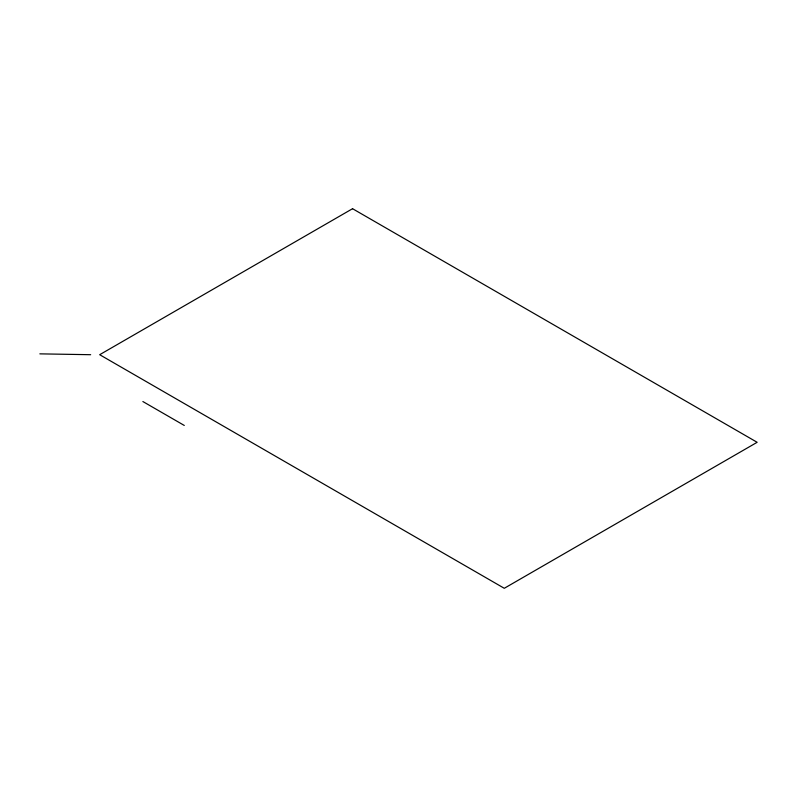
<?xml version="1.0" encoding="UTF-8"?>
<svg xmlns="http://www.w3.org/2000/svg" width="797" height="797" viewBox="0 0 797 797"><rect width="100%" height="100%" fill="white"/><g stroke="black" fill="none" stroke-linecap="round" stroke-linejoin="round"><path stroke-width="1.2" d="M39.85 353.858L90.659 354.705M142.872 401.539L184.286 425.449M352.553 208.704L99.685 354.705L504.282 588.296L757.15 442.295L352.553 208.704"/></g></svg>
